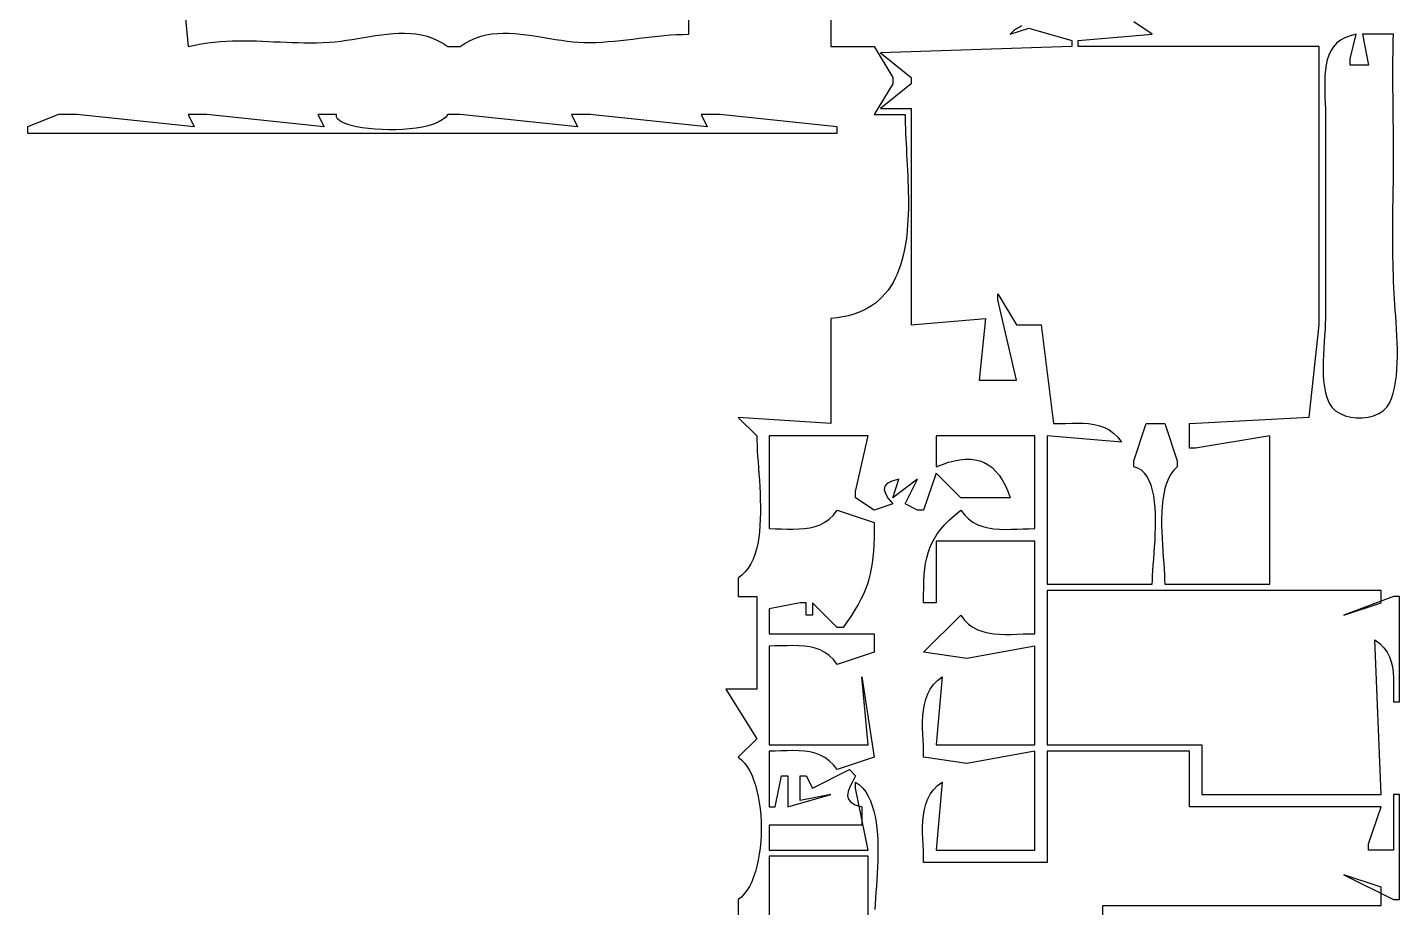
# Model space of a CAD drawing. Header units: metres. Extents: x 249 to 997, y 92 to 756.
# Drawn here: x 249 to 471, y 268.7 to 411.1 of the extents above; entities that cross this region are included whole.
import ezdxf

# ---------------------------------------------------------------- set-up
doc = ezdxf.new("R2010")
doc.units = ezdxf.units.M

msp = doc.modelspace()

# ---------------------------------------------------------------- linework, layer by layer
for p, q in [((356, 410), (356, 454)), ((273, 430), (275, 408)), ((379, 413), (379, 408)), ((408, 410), (411, 411)), ((409.1807, 410.9915), (408.5475, 410.5342)), ((409.8918, 411.377), (409.1807, 410.9915)), ((411, 411), (418, 409)), ((431, 410), (428, 412)), ((277.125, 408.4283), (278.162, 408.5871)), ((278.162, 408.5871), (279.1842, 408.7128)), ((279.1842, 408.7128), (280.1932, 408.8084)), ((280.1932, 408.8084), (281.1904, 408.8769)), ((281.1904, 408.8769), (282.1775, 408.921)), ((282.1775, 408.921), (283.156, 408.9439)), ((283.156, 408.9439), (284.1276, 408.9483)), ((284.1276, 408.9483), (285.0938, 408.9372)), ((285.0938, 408.9372), (286.0562, 408.9136)), ((286.0562, 408.9136), (287.0164, 408.8803)), ((287.0164, 408.8803), (287.9759, 408.8403)), ((287.9759, 408.8403), (288.9364, 408.7965)), ((288.9364, 408.7965), (289.8995, 408.7518)), ((289.8995, 408.7518), (290.8666, 408.7093)), ((290.8666, 408.7093), (291.8394, 408.6716)), ((291.8394, 408.6716), (292.8195, 408.6419)), ((292.8195, 408.6419), (293.8084, 408.6231)), ((293.8084, 408.6231), (294.8077, 408.618)), ((294.8077, 408.618), (295.8191, 408.6295)), ((295.8191, 408.6295), (296.844, 408.6607)), ((296.844, 408.6607), (297.8842, 408.7145)), ((297.8842, 408.7145), (298.7808, 408.7878)), ((298.7808, 408.7878), (299.6906, 408.8917)), ((299.6906, 408.8917), (300.6116, 409.0195)), ((300.6116, 409.0195), (301.542, 409.1647)), ((301.542, 409.1647), (302.4799, 409.3209)), ((302.4799, 409.3209), (303.4235, 409.4815)), ((303.4235, 409.4815), (304.371, 409.6401)), ((304.371, 409.6401), (305.3204, 409.7901)), ((305.3204, 409.7901), (306.27, 409.925)), ((306.27, 409.925), (307.2178, 410.0384)), ((307.2178, 410.0384), (308.162, 410.1236)), ((308.162, 410.1236), (309.1008, 410.1743)), ((309.1008, 410.1743), (310.0323, 410.1838)), ((310.0323, 410.1838), (310.9547, 410.1458)), ((310.9547, 410.1458), (311.8661, 410.0536)), ((311.8661, 410.0536), (312.7647, 409.9008)), ((312.7647, 409.9008), (313.6485, 409.6809)), ((313.6485, 409.6809), (314.5158, 409.3874)), ((314.5158, 409.3874), (315.3647, 409.0137)), ((315.3647, 409.0137), (316.1934, 408.5534)), ((316.1934, 408.5534), (317, 408)), ((319, 408), (319.8065, 408.5534)), ((319.8065, 408.5534), (320.6351, 409.0137)), ((320.6351, 409.0137), (321.484, 409.3874)), ((321.484, 409.3874), (322.3513, 409.6809)), ((322.3513, 409.6809), (323.2352, 409.9008)), ((323.2352, 409.9008), (324.1337, 410.0536)), ((324.1337, 410.0536), (325.0451, 410.1458)), ((325.0451, 410.1458), (325.9675, 410.1838)), ((325.9675, 410.1838), (326.899, 410.1743)), ((326.899, 410.1743), (327.8378, 410.1236)), ((327.8378, 410.1236), (328.7821, 410.0384)), ((328.7821, 410.0384), (329.7299, 409.925)), ((329.7299, 409.925), (330.6794, 409.7901)), ((330.6794, 409.7901), (331.6289, 409.6401)), ((331.6289, 409.6401), (332.5763, 409.4815)), ((332.5763, 409.4815), (333.5199, 409.3209)), ((333.5199, 409.3209), (334.4578, 409.1647)), ((334.4578, 409.1647), (335.3882, 409.0195)), ((335.3882, 409.0195), (336.3092, 408.8917)), ((336.3092, 408.8917), (337.219, 408.7878)), ((337.219, 408.7878), (338.1157, 408.7145)), ((338.1157, 408.7145), (339.049, 408.674)), ((339.049, 408.674), (339.9988, 408.6666)), ((339.9988, 408.6666), (340.9633, 408.6885)), ((340.9633, 408.6885), (341.9408, 408.7359)), ((341.9408, 408.7359), (342.9295, 408.8052)), ((342.9295, 408.8052), (343.9276, 408.8926)), ((343.9276, 408.8926), (344.9334, 408.9944)), ((344.9334, 408.9944), (345.9451, 409.1069)), ((345.9451, 409.1069), (346.961, 409.2263)), ((346.961, 409.2263), (347.9792, 409.349)), ((347.9792, 409.349), (348.9981, 409.4711)), ((348.9981, 409.4711), (350.0159, 409.5891)), ((350.0159, 409.5891), (351.0307, 409.6991)), ((351.0307, 409.6991), (352.0409, 409.7975)), ((352.0409, 409.7975), (353.0447, 409.8805)), ((353.0447, 409.8805), (354.0403, 409.9444)), ((354.0403, 409.9444), (355.026, 409.9854)), ((355.026, 409.9854), (356, 410)), ((408.5475, 410.5342), (408, 410)), ((418, 409), (418, 408)), ((419, 409), (431, 410)), ((419, 408), (419, 409)), ((460.8059, 408.535), (460.2952, 407.9629)), ((461.4223, 409.032), (460.8059, 408.535)), ((462.1539, 409.4467), (461.4223, 409.032)), ((463.01, 409.7718), (462.1539, 409.4467)), ((463, 406), (464, 410)), ((464, 410), (463.01, 409.7718)), ((470, 410), (465, 410)), ((465, 410), (466, 405)), ((469.9558, 408.0025), (469.9751, 409.001)), ((469.9751, 409.001), (470, 410)), ((275, 408), (276.0715, 408.2336)), ((276.0715, 408.2336), (277.125, 408.4283)), ((317, 408), (318, 408)), ((318, 408), (319, 408)), ((379, 408), (386, 408)), ((386, 408), (389, 403)), ((418, 408), (387, 407)), ((387, 407), (392, 403)), ((458, 408), (419, 408)), ((458, 363), (458, 408)), ((459.5533, 406.6226), (459.3033, 405.8689)), ((459.8807, 407.323), (459.5533, 406.6226)), ((460.2952, 407.9629), (459.8807, 407.323)), ((469.9316, 406.0063), (469.9414, 407.0042)), ((469.9414, 407.0042), (469.9558, 408.0025)), ((458.9984, 404.2307), (458.9247, 403.3607)), ((459.1215, 405.0691), (458.9984, 404.2307)), ((459.3033, 405.8689), (459.1215, 405.0691)), ((463, 405), (463, 406)), ((466, 405), (463, 405)), ((469.9238, 404.0109), (469.9259, 405.0085)), ((469.9259, 405.0085), (469.9316, 406.0063)), ((389, 402), (386, 397)), ((392, 402), (387, 398)), ((389, 403), (389, 402)), ((392, 403), (392, 402)), ((458.8909, 402.4665), (458.8876, 401.5554)), ((458.9247, 403.3607), (458.8909, 402.4665)), ((469.9249, 403.0133), (469.9238, 404.0109)), ((469.9288, 402.0158), (469.9249, 403.0133)), ((469.9351, 401.0182), (469.9288, 402.0158)), ((458.8876, 401.5554), (458.9055, 400.6346)), ((458.9055, 400.6346), (458.9351, 399.7114)), ((458.9351, 399.7114), (458.9671, 398.793)), ((469.9432, 400.0205), (469.9351, 401.0182)), ((469.9527, 399.0227), (469.9432, 400.0205)), ((387, 398), (392, 398)), ((392, 398), (392, 363)), ((458.9671, 398.793), (458.9921, 397.8868)), ((458.9921, 397.8868), (459.0007, 397)), ((469.9632, 398.0246), (469.9527, 399.0227)), ((469.9742, 397.0262), (469.9632, 398.0246)), ((254, 397), (249, 395)), ((257, 397), (254, 397)), ((276, 395), (257, 397)), ((278, 397), (275, 397)), ((275, 397), (276, 395)), ((297, 395), (278, 397)), ((299, 397), (296, 397)), ((296, 397), (297, 395)), ((299.0029, 396.6437), (299, 397)), ((299.185, 396.3102), (299.0029, 396.6437)), ((299.5309, 396.001), (299.185, 396.3102)), ((300.0251, 395.7173), (299.5309, 396.001)), ((300.6521, 395.4606), (300.0251, 395.7173)), ((301.3963, 395.2321), (300.6521, 395.4606)), ((302.2424, 395.0334), (301.3963, 395.2321)), ((313.844, 395.1947), (312.8992, 394.9771)), ((314.7048, 395.4582), (313.844, 395.1947)), ((315.4664, 395.7692), (314.7048, 395.4582)), ((316.113, 396.1288), (315.4664, 395.7692)), ((316.6294, 396.5387), (316.113, 396.1288)), ((317, 397), (316.6294, 396.5387)), ((318, 397), (317, 397)), ((319, 397), (318, 397)), ((338, 395), (319, 397)), ((340, 397), (337, 397)), ((337, 397), (338, 395)), ((359, 395), (340, 397)), ((361, 397), (358, 397)), ((358, 397), (359, 395)), ((380, 395), (361, 397)), ((386, 397), (391, 397)), ((391, 397), (391.0054, 396.2629)), ((391.0054, 396.2629), (391.021, 395.505)), ((391.021, 395.505), (391.0453, 394.728)), ((459.0007, 397), (459, 364)), ((469.9853, 396.0275), (469.9742, 397.0262)), ((469.9961, 395.0283), (469.9853, 396.0275)), ((249, 395), (249, 394)), ((249, 394), (380, 394)), ((303.1748, 394.8656), (302.2424, 395.0334)), ((304.1782, 394.7303), (303.1748, 394.8656)), ((305.2369, 394.6287), (304.1782, 394.7303)), ((306.3356, 394.5622), (305.2369, 394.6287)), ((307.4587, 394.5322), (306.3356, 394.5622)), ((308.5907, 394.54), (307.4587, 394.5322)), ((309.7163, 394.5871), (308.5907, 394.54)), ((310.8199, 394.6747), (309.7163, 394.5871)), ((311.886, 394.8043), (310.8199, 394.6747)), ((312.8992, 394.9771), (311.886, 394.8043)), ((380, 394), (380, 395)), ((391.0453, 394.728), (391.0769, 393.9331)), ((391.0769, 393.9331), (391.1145, 393.122)), ((391.1145, 393.122), (391.1568, 392.2962)), ((470.0061, 394.0287), (469.9961, 395.0283)), ((470.0148, 393.0285), (470.0061, 394.0287)), ((470.0218, 392.0277), (470.0148, 393.0285)), ((391.1568, 392.2962), (391.2022, 391.457)), ((391.2022, 391.457), (391.2496, 390.606)), ((470.0267, 391.0262), (470.0218, 392.0277)), ((470.029, 390.024), (470.0267, 391.0262)), ((391.2496, 390.606), (391.2975, 389.7448)), ((391.2975, 389.7448), (391.3445, 388.8747)), ((391.3445, 388.8747), (391.3893, 387.9972)), ((470.024, 388.0172), (470.0282, 389.0211)), ((470.0282, 389.0211), (470.029, 390.024)), ((391.3893, 387.9972), (391.4305, 387.114)), ((391.4305, 387.114), (391.4667, 386.2264)), ((470.0034, 386.0067), (470.0159, 387.0125)), ((470.0159, 387.0125), (470.024, 388.0172)), ((391.4667, 386.2264), (391.4967, 385.3359)), ((391.4967, 385.3359), (391.5189, 384.4441)), ((391.5189, 384.4441), (391.5322, 383.5524)), ((469.967, 383.9956), (469.9861, 385)), ((469.9861, 385), (470.0034, 386.0067)), ((391.5349, 382.6623), (391.5259, 381.7753)), ((391.5322, 383.5524), (391.5349, 382.6623)), ((469.9223, 380.9919), (469.9348, 381.9918)), ((469.9348, 381.9918), (469.9498, 382.993)), ((469.9498, 382.993), (469.967, 383.9956)), ((391.4672, 380.0166), (391.4146, 379.1479)), ((391.5038, 380.8929), (391.4672, 380.0166)), ((391.5259, 381.7753), (391.5038, 380.8929)), ((469.9061, 378.9949), (469.9126, 379.993)), ((469.9126, 379.993), (469.9223, 380.9919)), ((391.2564, 377.4391), (391.148, 376.602)), ((391.3448, 378.2882), (391.2564, 377.4391)), ((391.4146, 379.1479), (391.3448, 378.2882)), ((469.9029, 377.9973), (469.9061, 378.9949)), ((469.9035, 377.0001), (469.9029, 377.9973)), ((391.0183, 375.7785), (390.8659, 374.97)), ((391.148, 376.602), (391.0183, 375.7785)), ((469.9082, 376.0029), (469.9035, 377.0001)), ((469.9173, 375.0055), (469.9082, 376.0029)), ((390.4874, 373.404), (390.2586, 372.6495)), ((390.6893, 374.178), (390.4874, 373.404)), ((390.8659, 374.97), (390.6893, 374.178)), ((469.9311, 374.0078), (469.9173, 375.0055)), ((469.9499, 373.0094), (469.9311, 374.0078)), ((469.974, 372.0102), (469.9499, 373.0094)), ((389.7151, 371.2049), (389.3977, 370.5178)), ((390.0016, 371.916), (389.7151, 371.2049)), ((390.2586, 372.6495), (390.0016, 371.916)), ((470.0038, 371.0099), (469.974, 372.0102)), ((470.0396, 370.0082), (470.0038, 371.0099)), ((388.2463, 368.6153), (387.7915, 368.039)), ((388.6646, 369.2215), (388.2463, 368.6153)), ((389.048, 369.8562), (388.6646, 369.2215)), ((389.3977, 370.5178), (389.048, 369.8562)), ((470.0817, 369.005), (470.0396, 370.0082)), ((470.1304, 368), (470.0817, 369.005)), ((386.1954, 366.5045), (385.5815, 366.0628)), ((386.7675, 366.9821), (386.1954, 366.5045)), ((387.2991, 367.4941), (386.7675, 366.9821)), ((387.7915, 368.039), (387.2991, 367.4941)), ((406, 367), (406, 368)), ((406, 368), (409, 363)), ((409, 354), (406, 367)), ((470.1785, 367.1799), (470.1304, 368)), ((470.2389, 366.2949), (470.1785, 367.1799)), ((379.9978, 364.1009), (379, 364)), ((380.9429, 364.2497), (379.9978, 364.1009)), ((381.8365, 364.4448), (380.9429, 364.2497)), ((382.6801, 364.6847), (381.8365, 364.4448)), ((383.4751, 364.9679), (382.6801, 364.6847)), ((384.2227, 365.293), (383.4751, 364.9679)), ((384.9244, 365.6585), (384.2227, 365.293)), ((385.5815, 366.0628), (384.9244, 365.6585)), ((470.3073, 365.3535), (470.2389, 366.2949)), ((470.3793, 364.3643), (470.3073, 365.3535)), ((470.4509, 363.3359), (470.3793, 364.3643)), ((379, 364), (379, 347)), ((392, 363), (404, 364)), ((404, 364), (403, 354)), ((409, 363), (413, 363)), ((413, 363), (415, 347)), ((456.3966, 348.0278), (458, 363)), ((458.9409, 362.2007), (458.8805, 361.2227)), ((458.9837, 363.1301), (458.9409, 362.2007)), ((459, 364), (458.9837, 363.1301)), ((470.5177, 362.2769), (470.4509, 363.3359)), ((470.5754, 361.196), (470.5177, 362.2769)), ((458.8113, 360.2066), (458.7424, 359.1633)), ((458.8805, 361.2227), (458.8113, 360.2066)), ((470.6198, 360.1017), (470.5754, 361.196)), ((470.6467, 359.0026), (470.6198, 360.1017)), ((458.6826, 358.1034), (458.6409, 357.0378)), ((458.7424, 359.1633), (458.6826, 358.1034)), ((470.6308, 356.8247), (470.6518, 357.9075)), ((470.6518, 357.9075), (470.6467, 359.0026)), ((458.6409, 357.0378), (458.6261, 355.9771)), ((458.6261, 355.9771), (458.6472, 354.9321)), ((470.4935, 354.7311), (470.5794, 355.7631)), ((470.5794, 355.7631), (470.6308, 356.8247)), ((403, 354), (409, 354)), ((458.6472, 354.9321), (458.7131, 353.9135)), ((458.7131, 353.9135), (458.8328, 352.932)), ((470.201, 352.7907), (470.3688, 353.7375)), ((470.3688, 353.7375), (470.4935, 354.7311)), ((458.8328, 352.932), (459.0151, 351.9984)), ((459.0151, 351.9984), (459.269, 351.1235)), ((459.269, 351.1235), (459.6034, 350.3179)), ((469.3966, 350.3179), (469.7191, 351.0723)), ((469.7191, 351.0723), (469.9859, 351.8994)), ((469.9859, 351.8994), (470.201, 352.7907)), ((459.6033, 350.3179), (460.0512, 349.6382)), ((460.0512, 349.6382), (460.6518, 349.0719)), ((460.6518, 349.0719), (461.3774, 348.6188)), ((461.3774, 348.6188), (462.2001, 348.279)), ((466.7997, 348.279), (467.6225, 348.6188)), ((467.6225, 348.6188), (468.348, 349.0719)), ((468.348, 349.0719), (468.9487, 349.6382)), ((468.9487, 349.6382), (469.3966, 350.3179)), ((379, 347), (364, 348)), ((364, 348), (367, 345)), ((415, 347), (415.9689, 347.012)), ((415.9689, 347.012), (416.9373, 347.0384)), ((416.9373, 347.0384), (417.8996, 347.0642)), ((417.8996, 347.0642), (418.8506, 347.0745)), ((418.8506, 347.0745), (419.7846, 347.0542)), ((419.7846, 347.0542), (420.6964, 346.9886)), ((420.6964, 346.9886), (421.5805, 346.8625)), ((421.5805, 346.8625), (422.4315, 346.661)), ((422.4315, 346.661), (423.2439, 346.3692)), ((423.2439, 346.3692), (424.0124, 345.9722)), ((428, 341), (430, 347)), ((430, 347), (433, 347)), ((433, 347), (435, 341)), ((437, 347), (456.3966, 348.0278)), ((437, 343), (437, 347)), ((462.2001, 348.279), (463.0923, 348.0524)), ((463.0923, 348.0524), (464.0261, 347.9391)), ((464.0261, 347.9391), (464.9738, 347.9391)), ((464.9738, 347.9391), (465.9076, 348.0524)), ((465.9076, 348.0524), (466.7997, 348.279)), ((367, 345), (367.0108, 344.2656)), ((367.0108, 344.2656), (367.041, 343.4733)), ((369, 345), (369, 330)), ((385, 345), (369, 345)), ((383, 336), (385, 345)), ((412, 345), (396, 345)), ((396, 345), (396, 340)), ((412, 330), (412, 345)), ((426, 344), (414, 345)), ((414, 345), (414, 321)), ((424.0124, 345.9722), (424.7315, 345.4549)), ((424.7315, 345.4549), (425.3958, 344.8025)), ((425.3958, 344.8025), (426, 344)), ((450, 345), (438, 343)), ((450, 321), (450, 345)), ((367.041, 343.4733), (367.0867, 342.6286)), ((367.0867, 342.6286), (367.1444, 341.7374)), ((438, 343), (437, 343)), ((367.1444, 341.7374), (367.2103, 340.8055)), ((367.2103, 340.8055), (367.2809, 339.8385)), ((367.2809, 339.8385), (367.3523, 338.8422)), ((396, 340), (397.034, 340.4059)), ((397.034, 340.4059), (398.0248, 340.7341)), ((398.0248, 340.7341), (398.9728, 340.9828)), ((398.9728, 340.9828), (399.8784, 341.1499)), ((399.8784, 341.1499), (400.7421, 341.2335)), ((400.7421, 341.2335), (401.5643, 341.2315)), ((401.5643, 341.2315), (402.3455, 341.142)), ((402.3455, 341.142), (403.0861, 340.9631)), ((403.0861, 340.9631), (403.7866, 340.6926)), ((403.7866, 340.6926), (404.4474, 340.3288)), ((404.4474, 340.3288), (405.069, 339.8695)), ((405.069, 339.8695), (405.6518, 339.3129)), ((428, 340), (428, 341)), ((428.6571, 339.7835), (428, 340)), ((429.2315, 339.441), (428.6571, 339.7835)), ((435, 340), (434.4657, 339.4524)), ((435, 341), (435, 340)), ((367.3523, 338.8422), (367.421, 337.8224)), ((367.421, 337.8224), (367.4833, 336.7848)), ((388.8688, 337.6923), (388.1084, 337.3181)), ((390, 338), (388.8688, 337.6923)), ((393, 338), (389, 335)), ((389, 335), (390, 338)), ((391, 334), (393, 338)), ((396, 339), (394, 333)), ((400, 335), (396, 339)), ((405.6518, 339.3129), (406.1963, 338.6569)), ((406.1963, 338.6569), (406.7029, 337.8996)), ((406.7029, 337.8996), (407.1721, 337.039)), ((429.7281, 338.9825), (429.2315, 339.441)), ((430.1519, 338.418), (429.7281, 338.9825)), ((430.5079, 337.7578), (430.1519, 338.418)), ((430.801, 337.0119), (430.5079, 337.7578)), ((433.6229, 338.1081), (433.3039, 337.3271)), ((434.0084, 338.8192), (433.6229, 338.1081)), ((434.4657, 339.4524), (434.0084, 338.8192)), ((367.4833, 336.7848), (367.5354, 335.7353)), ((367.5354, 335.7353), (367.5738, 334.6794)), ((383, 335), (383, 336)), ((387.6939, 336.8644), (387.6005, 336.3185)), ((387.6005, 336.3185), (387.8036, 335.6676)), ((388.1084, 337.3181), (387.6939, 336.8644)), ((387.8036, 335.6676), (388.2783, 334.899)), ((407.1721, 337.039), (407.6043, 336.0731)), ((407.6043, 336.0731), (408, 335)), ((431.0364, 336.1904), (430.801, 337.0119)), ((431.2188, 335.3033), (431.0364, 336.1904)), ((431.3534, 334.3609), (431.2188, 335.3033)), ((432.8447, 335.5868), (432.694, 334.6434)), ((433.0462, 336.484), (432.8447, 335.5868)), ((433.3039, 337.3271), (433.0462, 336.484)), ((367.5738, 334.6794), (367.5948, 333.623)), ((367.5948, 333.623), (367.5946, 332.5719)), ((379.3958, 332.1974), (380, 333)), ((380, 333), (386, 331)), ((386, 333), (383, 335)), ((389, 334), (386, 333)), ((388.2783, 334.899), (389, 334)), ((393, 333), (391, 334)), ((394, 333), (393, 333)), ((399.0393, 332.1906), (400, 333)), ((408, 335), (400, 335)), ((400, 333), (400.5956, 332.2111)), ((431.445, 333.3731), (431.3534, 334.3609)), ((431.4988, 332.35), (431.445, 333.3731)), ((432.589, 333.6616), (432.5244, 332.6494)), ((432.694, 334.6434), (432.589, 333.6616)), ((367.5697, 331.5317), (367.5163, 330.5083)), ((367.5946, 332.5719), (367.5697, 331.5317)), ((377.2439, 330.6306), (378.0124, 331.0277)), ((378.0124, 331.0277), (378.7315, 331.5449)), ((378.7315, 331.5449), (379.3958, 332.1974)), ((386, 331), (385.9937, 329.7193)), ((397.4363, 330.6478), (398.1869, 331.409)), ((398.1869, 331.409), (399.0393, 332.1906)), ((400.5956, 332.2111), (401.2577, 331.5639)), ((401.2577, 331.5639), (401.9797, 331.0452)), ((401.9797, 331.0452), (402.7551, 330.6415)), ((431.5196, 331.3019), (431.4988, 332.35)), ((431.5125, 330.2387), (431.5196, 331.3019)), ((432.5244, 332.6494), (432.495, 331.6145)), ((432.495, 331.6145), (432.4955, 330.5651)), ((367.4307, 329.5073), (367.3093, 328.5346)), ((367.5163, 330.5083), (367.4307, 329.5073)), ((369, 330), (369.9689, 329.9879)), ((369.9689, 329.9879), (370.9373, 329.9615)), ((370.9373, 329.9615), (371.8996, 329.9356)), ((371.8996, 329.9356), (372.8505, 329.9254)), ((372.8505, 329.9254), (373.7846, 329.9456)), ((373.7846, 329.9456), (374.6964, 330.0113)), ((374.6964, 330.0113), (375.5805, 330.1374)), ((375.5805, 330.1374), (376.4314, 330.3388)), ((376.4314, 330.3388), (377.2439, 330.6306)), ((385.9937, 329.7193), (385.9729, 328.5251)), ((395.7307, 328.4126), (396.2147, 329.1569)), ((396.2147, 329.1569), (396.7811, 329.8995)), ((396.7811, 329.8995), (397.4363, 330.6478)), ((402.7551, 330.6415), (403.5772, 330.3396)), ((403.5772, 330.3396), (404.4396, 330.126)), ((404.4396, 330.126), (405.3356, 329.9876)), ((405.3356, 329.9876), (406.2588, 329.9108)), ((406.2588, 329.9108), (407.2025, 329.8825)), ((407.2025, 329.8825), (408.1602, 329.8892)), ((408.1602, 329.8892), (409.1254, 329.9177)), ((409.1254, 329.9177), (410.0914, 329.9545)), ((410.0914, 329.9545), (411.0518, 329.9864)), ((411.0518, 329.9864), (412, 330)), ((431.4342, 328.1075), (431.4823, 329.1705)), ((431.4823, 329.1705), (431.5125, 330.2387)), ((432.4955, 330.5651), (432.5208, 329.5088)), ((432.5208, 329.5088), (432.5656, 328.4536)), ((366.9445, 326.6969), (366.6937, 325.8434)), ((367.1485, 327.5959), (366.9445, 326.6969)), ((367.3093, 328.5346), (367.1485, 327.5959)), ((385.8745, 326.3612), (385.7904, 325.3739)), ((385.9343, 327.4087), (385.8745, 326.3612)), ((385.9729, 328.5251), (385.9343, 327.4087)), ((394.7088, 326.0952), (394.9842, 326.8891)), ((394.9842, 326.8891), (395.3227, 327.6591)), ((395.3227, 327.6591), (395.7307, 328.4126)), ((412, 328), (396, 328)), ((396, 328), (396, 318)), ((412, 313), (412, 328)), ((431.304, 326.0373), (431.3732, 327.0597)), ((431.3732, 327.0597), (431.4342, 328.1075)), ((432.5656, 328.4536), (432.6248, 327.4075)), ((432.6248, 327.4075), (432.6929, 326.3783)), ((432.6929, 326.3783), (432.765, 325.3738)), ((366.037, 324.2959), (365.6236, 323.6134)), ((366.3924, 325.0412), (366.037, 324.2959)), ((366.6937, 325.8434), (366.3924, 325.0412)), ((385.6787, 324.4378), (385.5361, 323.5442)), ((385.7904, 325.3739), (385.6787, 324.4378)), ((394.1961, 323.4967), (394.3212, 324.4064)), ((394.3212, 324.4064), (394.4899, 325.2701)), ((394.4899, 325.2701), (394.7088, 326.0952)), ((431.1617, 324.1088), (431.2319, 325.0503)), ((431.2319, 325.0503), (431.304, 326.0373)), ((432.765, 325.3738), (432.8356, 324.4021)), ((432.8356, 324.4021), (432.8997, 323.4709)), ((364.6088, 322.4597), (364, 322)), ((364, 322), (364, 319)), ((365.1488, 322.9994), (364.6088, 322.4597)), ((365.6236, 323.6134), (365.1488, 322.9994)), ((385.3593, 322.6843), (385.1453, 321.8493)), ((385.5361, 323.5442), (385.3593, 322.6843)), ((394.0512, 321.5097), (394.1083, 322.5336)), ((394.1083, 322.5336), (394.1961, 323.4967)), ((431.0125, 321.6584), (431.047, 322.4027)), ((431.047, 322.4027), (431.0984, 323.2229)), ((431.0984, 323.2229), (431.1617, 324.1088)), ((432.8997, 323.4709), (432.9519, 322.5883)), ((432.9519, 322.5883), (432.9871, 321.762)), ((384.592, 320.2187), (384.2462, 319.4054)), ((384.8906, 321.0304), (384.592, 320.2187)), ((385.1453, 321.8493), (384.8906, 321.0304)), ((394.0035, 319.2503), (394.0184, 320.4178)), ((394.0184, 320.4178), (394.0512, 321.5097)), ((414, 321), (431, 321)), ((414, 320), (414, 295)), ((468, 320), (414, 320)), ((431, 321), (431.0125, 321.6584)), ((432.9871, 321.762), (433, 321)), ((433, 321), (450, 321)), ((468, 318), (468, 320)), ((364, 319), (367, 319)), ((367, 319), (367, 304)), ((374, 318), (369, 317)), ((375, 318), (374, 318)), ((375, 316), (375, 318)), ((380, 314), (376, 318)), ((376, 318), (376, 316)), ((383.4004, 317.7391), (382.8938, 316.8683)), ((383.8501, 318.5818), (383.4004, 317.7391)), ((384.2462, 319.4054), (383.8501, 318.5818)), ((394, 318), (394.0035, 319.2503)), ((396, 318), (394, 318)), ((470, 319), (462, 316)), ((462, 316), (468, 318)), ((471, 319), (470, 319)), ((471, 302), (471, 319)), ((369, 317), (369, 313)), ((376, 316), (375, 316)), ((382.327, 315.9607), (381.6968, 315.0075)), ((382.8938, 316.8683), (382.327, 315.9607)), ((394, 310), (400, 316)), ((400, 316), (400.5956, 315.2111)), ((381, 314), (380, 314)), ((381.6968, 315.0075), (381, 314)), ((400.5956, 315.2111), (401.2577, 314.5639)), ((401.2577, 314.5639), (401.9797, 314.0452)), ((401.9797, 314.0452), (402.7551, 313.6415)), ((402.7551, 313.6415), (403.5772, 313.3396)), ((403.5772, 313.3396), (404.4396, 313.126)), ((404.4396, 313.126), (405.3356, 312.9876)), ((369, 313), (386, 313)), ((369.9689, 311.012), (369, 311)), ((369, 311), (369, 295)), ((370.9373, 311.0384), (369.9689, 311.012)), ((371.8997, 311.0642), (370.9373, 311.0384)), ((372.8506, 311.0745), (371.8997, 311.0642)), ((373.7846, 311.0543), (372.8506, 311.0745)), ((374.6964, 310.9886), (373.7846, 311.0543)), ((375.5805, 310.8625), (374.6964, 310.9886)), ((376.4315, 310.661), (375.5805, 310.8625)), ((386, 313), (386, 310)), ((412, 311), (401, 309)), ((405.3356, 312.9876), (406.2588, 312.9108)), ((406.2588, 312.9108), (407.2025, 312.8825)), ((407.2025, 312.8825), (408.1602, 312.8892)), ((408.1602, 312.8892), (409.1254, 312.9177)), ((409.1254, 312.9177), (410.0914, 312.9545)), ((410.0914, 312.9545), (411.0518, 312.9864)), ((411.0518, 312.9864), (412, 313)), ((412, 295), (412, 311)), ((468, 287), (467, 312)), ((467, 312), (467.8147, 311.3894)), ((467.8147, 311.3894), (468.4711, 310.7263)), ((377.2439, 310.3693), (376.4315, 310.661)), ((378.0124, 309.9722), (377.2439, 310.3693)), ((378.7315, 309.455), (378.0124, 309.9722)), ((379.3958, 308.8025), (378.7315, 309.455)), ((380, 308), (379.3958, 308.8025)), ((386, 310), (380, 308)), ((401, 309), (394, 310)), ((468.4711, 310.7263), (468.986, 310.0142)), ((468.986, 310.0142), (469.376, 309.2568)), ((469.376, 309.2568), (469.6577, 308.4577)), ((469.6577, 308.4577), (469.8479, 307.6205)), ((469.8479, 307.6205), (469.9632, 306.7488)), ((469.9632, 306.7488), (470.0203, 305.8463)), ((385, 295), (384, 306)), ((384, 306), (386, 293)), ((395.0659, 304.035), (395.585, 304.7567)), ((395.585, 304.7567), (396.2258, 305.4141)), ((397, 306), (396, 295)), ((396.2258, 305.4141), (397, 306)), ((470.0203, 305.8463), (470.0358, 304.9165)), ((470.0358, 304.9165), (470.0265, 303.9631)), ((367, 304), (362, 304)), ((362, 304), (367, 296)), ((394.1191, 301.5569), (394.3448, 302.4279)), ((394.3448, 302.4279), (394.6564, 303.2564)), ((394.6564, 303.2564), (395.0659, 304.035)), ((470.009, 302.9897), (470, 302)), ((470, 302), (471, 302)), ((470.0265, 303.9631), (470.009, 302.9897)), ((393.8394, 298.7613), (393.8783, 299.7164)), ((393.8783, 299.7164), (393.9676, 300.6507)), ((393.9676, 300.6507), (394.1191, 301.5569)), ((393.839, 297.7927), (393.8394, 298.7613)), ((393.8653, 296.8177), (393.839, 297.7927)), ((367, 296), (364, 293)), ((393.9064, 295.8437), (393.8653, 296.8177)), ((393.9505, 294.878), (393.9064, 295.8437)), ((369, 295), (385, 295)), ((369.9689, 294.012), (369, 294)), ((369, 294), (369, 285)), ((370.9373, 294.0384), (369.9689, 294.012)), ((371.8997, 294.0642), (370.9373, 294.0384)), ((372.8506, 294.0745), (371.8997, 294.0642)), ((373.7846, 294.0542), (372.8506, 294.0745)), ((374.6964, 293.9886), (373.7846, 294.0542)), ((375.5805, 293.8625), (374.6964, 293.9886)), ((376.4315, 293.661), (375.5805, 293.8625)), ((377.2439, 293.3692), (376.4315, 293.661)), ((378.0124, 292.9722), (377.2439, 293.3692)), ((393.9856, 293.9276), (393.9505, 294.878)), ((394, 293), (393.9856, 293.9276)), ((396, 295), (412, 295)), ((412, 294), (401, 292)), ((412, 278), (412, 294)), ((414, 295), (439, 295)), ((437, 294), (414, 294)), ((414, 294), (414, 276)), ((437, 285), (437, 294)), ((439, 295), (439, 287)), ((364, 293), (364.5108, 292.6065)), ((364.5108, 292.6065), (364.9837, 292.118)), ((364.9837, 292.118), (365.4189, 291.5417)), ((365.4189, 291.5417), (365.8162, 290.8849)), ((365.8162, 290.8849), (366.1756, 290.1549)), ((376, 288), (382, 291)), ((378.7315, 292.4549), (378.0124, 292.9722)), ((379.3958, 291.8025), (378.7315, 292.4549)), ((380, 291), (379.3958, 291.8025)), ((386, 293), (380, 291)), ((382, 291), (383, 290)), ((401, 292), (394, 293)), ((366.1756, 290.1549), (366.4972, 289.3591)), ((366.4972, 289.3591), (366.781, 288.5047)), ((370, 285), (371, 290)), ((371, 290), (372, 290)), ((372, 290), (372, 285)), ((374, 286), (374, 290)), ((374, 290), (375, 290)), ((375, 290), (376, 288)), ((382.4882, 289.0519), (382.0697, 288.2007)), ((383, 290), (382.4882, 289.0519)), ((383, 288), (383, 289)), ((383, 289), (383.6088, 288.5402)), ((397, 289), (396, 278)), ((396.2258, 288.4141), (397, 289)), ((366.781, 288.5047), (367.027, 287.5991)), ((367.027, 287.5991), (367.2351, 286.6497)), ((367.2351, 286.6497), (367.4053, 285.6636)), ((372, 285), (379, 287)), ((379, 287), (374, 286)), ((381.7888, 287.4441), (381.6898, 286.7798)), ((381.6898, 286.7798), (381.817, 286.2055)), ((382.0697, 288.2007), (381.7888, 287.4441)), ((385, 278), (383, 288)), ((383.6088, 288.5402), (384.1488, 288.0004)), ((384.1488, 288.0004), (384.6236, 287.3864)), ((384.6236, 287.3864), (385.037, 286.7039)), ((385.037, 286.7039), (385.3924, 285.9587)), ((394.6564, 286.2564), (395.0659, 287.035)), ((395.0659, 287.035), (395.585, 287.7567)), ((395.585, 287.7567), (396.2258, 288.4141)), ((439, 287), (468, 287)), ((471, 287), (470, 287)), ((470, 287), (470, 278)), ((471, 270), (471, 287)), ((367.4053, 285.6636), (367.5378, 284.6483)), ((367.5378, 284.6483), (367.6324, 283.611)), ((369, 285), (370, 285)), ((381.817, 286.2055), (382.2149, 285.7189)), ((382.2149, 285.7189), (382.9278, 285.3178)), ((382.9278, 285.3178), (384, 285)), ((384, 285), (384, 282)), ((385.3924, 285.9587), (385.6937, 285.1564)), ((385.6937, 285.1564), (385.9445, 284.3029)), ((385.9445, 284.3029), (386.1485, 283.404)), ((393.9676, 283.6507), (394.1191, 284.5569)), ((394.1191, 284.5569), (394.3448, 285.4279)), ((394.3448, 285.4279), (394.6564, 286.2564)), ((468, 285), (437, 285)), ((466, 279), (468, 285)), ((367.6324, 283.611), (367.6891, 282.5591)), ((367.6891, 282.5591), (367.708, 281.4999)), ((384, 282), (369, 282)), ((369, 282), (369, 278)), ((386.1485, 283.404), (386.3093, 282.4652)), ((386.3093, 282.4652), (386.4307, 281.4925)), ((393.8394, 281.7613), (393.8783, 282.7164)), ((393.8783, 282.7164), (393.9676, 283.6507)), ((367.6891, 280.4407), (367.6324, 279.3888)), ((367.708, 281.4999), (367.6891, 280.4407)), ((386.4307, 281.4925), (386.5163, 280.4916)), ((386.5163, 280.4916), (386.5697, 279.4682)), ((393.839, 280.7927), (393.8394, 281.7613)), ((393.8653, 279.8177), (393.839, 280.7927)), ((393.9064, 278.8437), (393.8653, 279.8177)), ((367.5378, 278.3515), (367.4053, 277.3362)), ((367.6324, 279.3888), (367.5378, 278.3515)), ((369, 278), (385, 278)), ((386.5697, 279.4682), (386.5946, 278.428)), ((386.5946, 278.428), (386.5948, 277.3769)), ((393.9505, 277.878), (393.9064, 278.8437)), ((393.9856, 276.9276), (393.9505, 277.878)), ((396, 278), (412, 278)), ((466, 278), (466, 279)), ((470, 278), (466, 278)), ((367.0269, 275.4007), (366.781, 274.4951)), ((367.2351, 276.3502), (367.0269, 275.4007)), ((367.4053, 277.3362), (367.2351, 276.3502)), ((385, 277), (369, 277)), ((369, 277), (369, 261)), ((385, 266), (385, 277)), ((386.5738, 276.3205), (386.5354, 275.2646)), ((386.5948, 277.3769), (386.5738, 276.3205)), ((394, 276), (393.9856, 276.9276)), ((414, 276), (394, 276)), ((366.4972, 273.6408), (366.1756, 272.845)), ((366.781, 274.4951), (366.4972, 273.6408)), ((386.421, 273.1775), (386.3523, 272.1577)), ((386.4833, 274.215), (386.421, 273.1775)), ((386.5354, 275.2646), (386.4833, 274.215)), ((468, 272), (462, 274)), ((462, 274), (470, 270)), ((364.9837, 270.8819), (364.5108, 270.3934)), ((365.4189, 271.4582), (364.9837, 270.8819)), ((365.8162, 272.115), (365.4189, 271.4582)), ((366.1756, 272.845), (365.8162, 272.115)), ((386.2809, 271.1614), (386.2103, 270.1944)), ((386.3523, 272.1577), (386.2809, 271.1614)), ((468, 269), (468, 272)), ((364.5108, 270.3934), (364, 270)), ((364, 270), (364, 267)), ((386.1444, 269.2625), (386.0867, 268.3713)), ((386.2103, 270.1944), (386.1444, 269.2625)), ((423, 261), (423, 269)), ((423, 269), (468, 269)), ((470, 270), (471, 270))]:
    msp.add_line(p, q)

doc.saveas('drawing.dxf')
